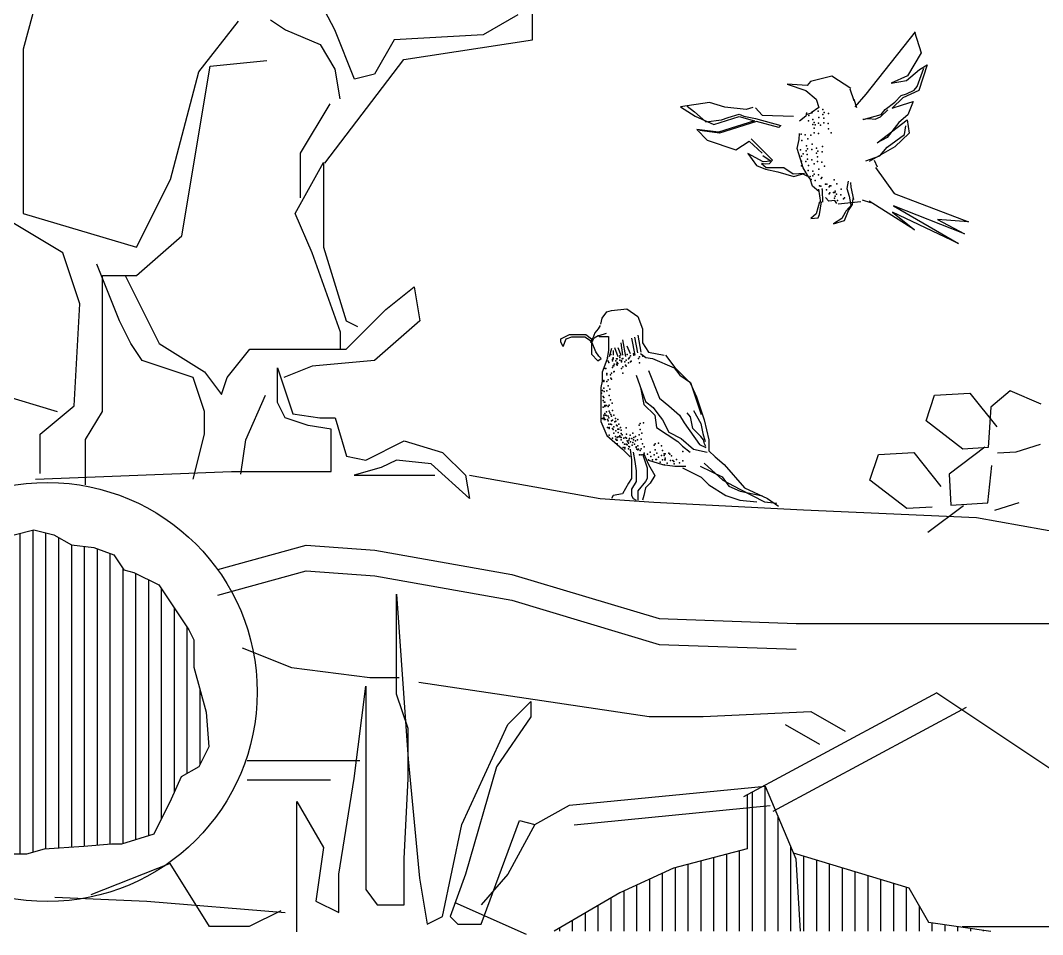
# Model space of a CAD drawing. Extents: x -15.8 to -8, y 56.1 to 69.5.
# Drawn here: x -13.887 to -12.624, y 66.674 to 67.804 of the extents above; entities that cross this region are included whole.
import ezdxf

# ---------------------------------------------------------------- set-up
doc = ezdxf.new("R2010")
doc.units = 0
doc.header["$LTSCALE"] = 0.01
doc.header["$MEASUREMENT"] = 0
doc.layers.add('MUEBLES', color=30, linetype='CONTINUOUS')
pattern_1 = [(90, (-152.365038, -80.731848), (-0.015875, 1e-18), [])]

msp = doc.modelspace()

# ---------------------------------------------------------------- hatches: boundary and pattern name
at = {"layer": 'MUEBLES'}
h = msp.add_hatch(dxfattribs=at)
h.set_pattern_fill('LINE', color=256, scale=0.005, angle=90, style=0)
h.set_pattern_definition(pattern_1)
h.paths.add_polyline_path([(-13.9384, 67.0169), (-13.9507, 66.9953), (-13.9569, 66.9829), (-13.9723, 66.9768), (-14.0093, 66.9706), (-14.0278, 66.9583), (-14.0402, 66.9336), (-14.0432, 66.8935), (-13.9877, 66.8658), (-13.9661, 66.8072), (-13.9538, 66.7918), (-13.9291, 66.7733), (-13.9168, 66.7733), (-13.9075, 66.7733), (-13.8797, 66.7733), (-13.8581, 66.7795), (-13.8088, 66.7826), (-13.7748, 66.7857), (-13.7625, 66.7857), (-13.7224, 66.798), (-13.7008, 66.8411), (-13.6885, 66.8689), (-13.6669, 66.8812), (-13.6545, 66.9059), (-13.6576, 66.949), (-13.673, 67.0045), (-13.673, 67.0384), (-13.6792, 67.0508), (-13.7162, 67.1063), (-13.7471, 67.1217), (-13.7594, 67.1248), (-13.7718, 67.1433), (-13.7964, 67.1525), (-13.8242, 67.1556), (-13.8458, 67.1679), (-13.8705, 67.1741), (-13.8952, 67.1679), (-13.9137, 67.1617), (-13.9291, 67.1494), (-13.9353, 67.1032), (-13.9569, 67.0878), (-13.9754, 67.0693), (-13.9723, 67.0446), (-13.9538, 67.0261)])
h = msp.add_hatch(dxfattribs=at)
h.set_pattern_fill('LINE', color=256, scale=0.005, angle=90, style=0)
h.set_pattern_definition(pattern_1)
h.paths.add_polyline_path([(-12.9236, 66.6782), (-12.9288, 66.7674), (-12.9668, 66.8575), (-12.9694, 66.8573), (-12.989, 66.8467), (-12.989, 66.78), (-13.0799, 66.7558), (-13.1465, 66.7256), (-13.2277, 66.6782)])
h = msp.add_hatch(dxfattribs=at)
h.set_pattern_fill('LINE', color=256, scale=0.005, angle=90, style=0)
h.set_pattern_definition(pattern_1)
h.paths.add_polyline_path([(-12.6879, 66.6782), (-12.7648, 66.6892), (-12.7891, 66.7316), (-12.9321, 66.7751), (-12.9288, 66.7674), (-12.9236, 66.6782)])

# ---------------------------------------------------------------- linework, layer by layer
for p, q in [((-13.2543, 67.7803), (-13.2543, 67.9696)), ((-13.4987, 67.7925), (-13.5598, 67.9086)), ((-13.8557, 67.8734), (-13.8837, 67.7685)), ((-13.6667, 67.7405), (-13.6177, 67.8034)), ((-13.5782, 67.8048), (-13.5598, 67.7925)), ((-13.2726, 67.8109), (-13.3154, 67.7864)), ((-13.5598, 67.7925), (-13.517, 67.7742)), ((-13.4743, 67.7315), (-13.4987, 67.7925)), ((-12.8418, 67.7128), (-12.7812, 67.7899)), ((-12.7822, 67.7902), (-12.774, 67.7641)), ((-13.4254, 67.7803), (-13.4498, 67.7376)), ((-13.3154, 67.7864), (-13.4254, 67.7803)), ((-13.4132, 67.7559), (-13.2543, 67.7803)), ((-13.8837, 67.7685), (-13.8837, 67.7055)), ((-13.517, 67.7742), (-13.4987, 67.7437)), ((-12.774, 67.7641), (-12.791, 67.7358)), ((-13.6527, 67.7475), (-13.5827, 67.7545)), ((-13.5109, 67.6277), (-13.4132, 67.7559)), ((-12.7665, 67.7492), (-12.7767, 67.7174)), ((-12.7762, 67.7433), (-12.7665, 67.7492)), ((-13.7017, 67.6076), (-13.6667, 67.7405)), ((-13.6877, 67.5376), (-13.6527, 67.7475)), ((-13.4987, 67.7437), (-13.4926, 67.7071)), ((-13.4498, 67.7376), (-13.4743, 67.7315)), ((-12.792, 67.7298), (-12.7762, 67.7433)), ((-12.7789, 67.7224), (-12.7709, 67.745)), ((-12.9398, 67.7254), (-12.9166, 67.7176)), ((-12.9148, 67.7238), (-12.9398, 67.7254)), ((-12.9107, 67.7288), (-12.9148, 67.7238)), ((-12.8845, 67.7351), (-12.9107, 67.7288)), ((-12.8609, 67.7199), (-12.8845, 67.7351)), ((-12.791, 67.7358), (-12.8111, 67.7267)), ((-12.8111, 67.7267), (-12.792, 67.7298)), ((-12.9166, 67.7176), (-12.9038, 67.7066)), ((-12.8622, 67.7195), (-12.8572, 67.7053)), ((-12.8557, 67.6971), (-12.8418, 67.7128)), ((-12.8064, 67.703), (-12.7989, 67.7112)), ((-12.7989, 67.7112), (-12.792, 67.7133)), ((-12.7767, 67.7174), (-12.7968, 67.7083)), ((-12.792, 67.7133), (-12.7826, 67.7179)), ((-12.7826, 67.7179), (-12.7789, 67.7224)), ((-13.8837, 67.7055), (-13.8837, 67.6775)), ((-13.5048, 67.701), (-13.5415, 67.6399)), ((-13.0358, 67.7025), (-13.0714, 67.6972)), ((-13.0168, 67.697), (-13.0358, 67.7025)), ((-12.9038, 67.7066), (-12.9006, 67.6963)), ((-12.8535, 67.696), (-12.8567, 67.7062)), ((-12.8187, 67.6941), (-12.8064, 67.703)), ((-12.7968, 67.7083), (-12.81, 67.6956)), ((-12.81, 67.6956), (-12.7969, 67.6996)), ((-12.7969, 67.6996), (-12.7839, 67.7037)), ((-12.7839, 67.7037), (-12.7903, 67.6874)), ((-13.0714, 67.6972), (-13.0534, 67.6856)), ((-13.0631, 67.6983), (-13.0541, 67.6911)), ((-13.0541, 67.6911), (-13.0402, 67.6787)), ((-12.9901, 67.6939), (-13.0168, 67.697)), ((-13.0125, 67.6839), (-12.9988, 67.6882)), ((-12.9988, 67.6882), (-12.993, 67.6858)), ((-12.993, 67.6858), (-12.9786, 67.6828)), ((-12.9822, 67.6963), (-12.9901, 67.6939)), ((-12.9786, 67.6962), (-12.9707, 67.6869)), ((-12.9707, 67.6869), (-12.9318, 67.6857)), ((-12.9164, 67.6859), (-12.9244, 67.6794)), ((-12.9157, 67.6901), (-12.9164, 67.6859)), ((-12.9149, 67.6881), (-12.9081, 67.6902)), ((-12.9006, 67.6963), (-12.9098, 67.6897)), ((-12.8458, 67.6815), (-12.8234, 67.6876)), ((-12.8242, 67.6848), (-12.8152, 67.6935)), ((-12.8234, 67.6876), (-12.8187, 67.6941)), ((-12.7903, 67.6874), (-12.8017, 67.6781)), ((-13.8837, 67.6775), (-13.8837, 67.5656)), ((-13.0534, 67.6856), (-13.0302, 67.6756)), ((-13.0402, 67.6787), (-13.0209, 67.6813)), ((-13.0302, 67.6756), (-12.9989, 67.6854)), ((-12.98, 67.6798), (-13.0244, 67.666)), ((-12.9775, 67.679), (-13.0233, 67.6647)), ((-13.0209, 67.6813), (-13.0125, 67.6839)), ((-12.9989, 67.6854), (-12.98, 67.6798)), ((-12.9786, 67.6828), (-12.9474, 67.6741)), ((-12.95, 67.6716), (-12.9775, 67.679)), ((-12.9474, 67.6741), (-12.95, 67.6716)), ((-12.846, 67.6822), (-12.8387, 67.6829)), ((-12.8387, 67.6829), (-12.8309, 67.6819)), ((-12.8309, 67.6819), (-12.8242, 67.6848)), ((-12.8282, 67.6527), (-12.7912, 67.6814)), ((-12.8017, 67.6781), (-12.8159, 67.6593)), ((-12.7948, 67.663), (-12.7931, 67.6736)), ((-12.7912, 67.6814), (-12.789, 67.6649)), ((-13.0511, 67.6691), (-13.0384, 67.6559)), ((-13.0244, 67.666), (-13.0511, 67.6691)), ((-13.0233, 67.6647), (-13.0478, 67.6679)), ((-12.9249, 67.6567), (-12.9243, 67.6642)), ((-12.8159, 67.6473), (-12.7948, 67.663)), ((-12.789, 67.6649), (-12.8066, 67.6479)), ((-13.0384, 67.6559), (-13.0032, 67.644)), ((-13.0032, 67.644), (-12.9865, 67.6549)), ((-12.9865, 67.6549), (-12.9704, 67.6399)), ((-12.9842, 67.6576), (-12.9576, 67.6315)), ((-12.9273, 67.6457), (-12.9249, 67.6567)), ((-12.8159, 67.6593), (-12.8282, 67.6527)), ((-13.5415, 67.6399), (-13.5415, 67.5849)), ((-12.9883, 67.6394), (-12.9777, 67.6246)), ((-12.9691, 67.6293), (-12.9883, 67.6394)), ((-12.9696, 67.6372), (-12.9594, 67.6303)), ((-12.9252, 67.6391), (-12.9273, 67.6457)), ((-12.9236, 67.6337), (-12.9252, 67.6391)), ((-12.8425, 67.6306), (-12.8252, 67.6368)), ((-12.8066, 67.6479), (-12.8382, 67.6295)), ((-12.8252, 67.6368), (-12.8159, 67.6473)), ((-13.5477, 67.5656), (-13.5127, 67.6285)), ((-13.5127, 67.6285), (-13.5127, 67.5936)), ((-12.9777, 67.6246), (-12.9663, 67.6202)), ((-12.9714, 67.6273), (-12.9657, 67.6223)), ((-12.9669, 67.6262), (-12.9714, 67.6273)), ((-12.9594, 67.6303), (-12.9691, 67.6293)), ((-12.962, 67.6268), (-12.9669, 67.6262)), ((-12.9576, 67.6315), (-12.962, 67.6268)), ((-12.9215, 67.6271), (-12.9236, 67.6337)), ((-12.9198, 67.6218), (-12.9215, 67.6271)), ((-12.8319, 67.6314), (-12.8285, 67.6232)), ((-12.9663, 67.6202), (-12.9512, 67.6168)), ((-12.9657, 67.6223), (-12.9439, 67.6224)), ((-12.9512, 67.6168), (-12.9312, 67.611)), ((-12.9439, 67.6224), (-12.9322, 67.6144)), ((-12.9322, 67.6144), (-12.9182, 67.6154)), ((-12.9312, 67.611), (-12.9203, 67.6144)), ((-12.9203, 67.6144), (-12.9155, 67.6119)), ((-12.9134, 67.6106), (-12.9198, 67.6218)), ((-12.9113, 67.6084), (-12.9134, 67.6106)), ((-12.8305, 67.6223), (-12.8073, 67.5901)), ((-13.7437, 67.5236), (-13.7017, 67.6076)), ((-12.9083, 67.599), (-12.9113, 67.6084)), ((-12.9005, 67.5927), (-12.9083, 67.599)), ((-12.8643, 67.6055), (-12.8658, 67.5962)), ((-12.8604, 67.5979), (-12.8608, 67.6036)), ((-12.8572, 67.5828), (-12.8604, 67.5979)), ((-13.5127, 67.5936), (-13.5127, 67.5236)), ((-12.9007, 67.5956), (-12.8983, 67.5788)), ((-12.8957, 67.5796), (-12.8958, 67.5942)), ((-12.888, 67.5806), (-12.8923, 67.585)), ((-12.8658, 67.5962), (-12.8629, 67.5869)), ((-12.8629, 67.5869), (-12.8609, 67.5758)), ((-12.8073, 67.5901), (-12.7155, 67.5549)), ((-12.8996, 67.5799), (-12.9038, 67.5649)), ((-12.8996, 67.5641), (-12.8971, 67.5799)), ((-12.8809, 67.5813), (-12.888, 67.5806)), ((-12.8783, 67.5777), (-12.8809, 67.5813)), ((-12.8764, 67.5775), (-12.8486, 67.5804)), ((-12.8597, 67.5766), (-12.8672, 67.5682)), ((-12.8639, 67.5691), (-12.8589, 67.5766)), ((-12.8589, 67.5766), (-12.8581, 67.584)), ((-12.8468, 67.5824), (-12.8365, 67.5789)), ((-12.7821, 67.5454), (-12.8382, 67.5805)), ((-12.8082, 67.5748), (-12.7279, 67.5284)), ((-12.7203, 67.5402), (-12.8082, 67.5748)), ((-13.8837, 67.5656), (-13.7437, 67.5236)), ((-13.5267, 67.5166), (-13.5477, 67.5656)), ((-12.9038, 67.5649), (-12.9104, 67.5591)), ((-12.9104, 67.5591), (-12.9013, 67.5599)), ((-12.9013, 67.5599), (-12.8996, 67.5641)), ((-12.868, 67.5666), (-12.8722, 67.5591)), ((-12.8689, 67.5566), (-12.8639, 67.5691)), ((-12.8672, 67.5682), (-12.868, 67.5666)), ((-12.8095, 67.5669), (-12.7821, 67.5454)), ((-12.7279, 67.5284), (-12.8095, 67.5669)), ((-13.8347, 67.5166), (-13.9047, 67.5586)), ((-12.8722, 67.5591), (-12.8822, 67.5525)), ((-12.8822, 67.5525), (-12.8689, 67.5566)), ((-12.754, 67.5579), (-12.7203, 67.5402)), ((-12.7155, 67.5549), (-12.754, 67.5579)), ((-13.7437, 67.4886), (-13.6877, 67.5376)), ((-13.5127, 67.5236), (-13.4847, 67.4327)), ((-13.8137, 67.4537), (-13.8347, 67.5166)), ((-13.4917, 67.4187), (-13.5267, 67.5166)), ((-13.7647, 67.4327), (-13.7927, 67.5026)), ((-13.7857, 67.4886), (-13.7437, 67.4886)), ((-13.7857, 67.4047), (-13.7857, 67.4886)), ((-13.7577, 67.4886), (-13.7157, 67.4047)), ((-13.4357, 67.4467), (-13.4007, 67.4746)), ((-13.4007, 67.4746), (-13.3937, 67.4327)), ((-13.8207, 67.3277), (-13.8137, 67.4537)), ((-13.4847, 67.3977), (-13.4357, 67.4467)), ((-13.1567, 67.4456), (-13.1376, 67.4475)), ((-13.1376, 67.4475), (-13.1242, 67.438)), ((-13.17, 67.4285), (-13.1681, 67.4361)), ((-13.1681, 67.4361), (-13.1624, 67.4437)), ((-13.1624, 67.4437), (-13.1567, 67.4456)), ((-13.1242, 67.438), (-13.1185, 67.4227)), ((-13.7507, 67.4047), (-13.7647, 67.4327)), ((-13.4847, 67.4327), (-13.4707, 67.4257)), ((-13.3937, 67.4327), (-13.4497, 67.3837)), ((-13.1734, 67.4229), (-13.1775, 67.418)), ((-13.1706, 67.427), (-13.1734, 67.4229)), ((-13.1185, 67.4227), (-13.1185, 67.4056)), ((-13.4917, 67.3977), (-13.4917, 67.4187)), ((-13.2193, 67.4103), (-13.2086, 67.4157)), ((-13.2193, 67.4063), (-13.2193, 67.4103)), ((-13.2166, 67.4009), (-13.2126, 67.4103)), ((-13.2126, 67.4103), (-13.2059, 67.413)), ((-13.2086, 67.4157), (-13.2005, 67.4157)), ((-13.2059, 67.413), (-13.1897, 67.413)), ((-13.2005, 67.4157), (-13.1884, 67.4157)), ((-13.1897, 67.413), (-13.1816, 67.4076)), ((-13.1884, 67.4157), (-13.1816, 67.4103)), ((-13.1796, 67.4111), (-13.1831, 67.4069)), ((-13.1824, 67.4063), (-13.1796, 67.4083)), ((-13.1775, 67.418), (-13.1796, 67.4111)), ((-13.1796, 67.4083), (-13.1782, 67.4118)), ((-13.1782, 67.4118), (-13.1734, 67.4146)), ((-13.1734, 67.4146), (-13.1727, 67.4146)), ((-13.1727, 67.4146), (-13.172, 67.4132)), ((-13.172, 67.4146), (-13.163, 67.4173)), ((-13.1719, 67.4132), (-13.1605, 67.4132)), ((-13.1605, 67.4132), (-13.1605, 67.4056)), ((-13.1433, 67.4094), (-13.1395, 67.3884)), ((-13.1319, 67.4113), (-13.128, 67.3903)), ((-13.1283, 67.4125), (-13.1248, 67.3931)), ((-13.1242, 67.4151), (-13.1204, 67.3941)), ((-13.7857, 67.3207), (-13.7857, 67.4047)), ((-13.7367, 67.3837), (-13.7507, 67.4047)), ((-13.7157, 67.4047), (-13.6597, 67.3697)), ((-13.6317, 67.3627), (-13.6037, 67.3977)), ((-13.6037, 67.3977), (-13.5337, 67.3977)), ((-13.5337, 67.3977), (-13.4847, 67.3977)), ((-13.2166, 67.4009), (-13.2193, 67.4063)), ((-13.1831, 67.4069), (-13.1824, 67.4063)), ((-13.1762, 67.3942), (-13.1816, 67.4076)), ((-13.1816, 67.4076), (-13.1816, 67.3915)), ((-13.1605, 67.396), (-13.1624, 67.3846)), ((-13.1605, 67.4056), (-13.1605, 67.396)), ((-13.1567, 67.3986), (-13.1595, 67.3882)), ((-13.1548, 67.396), (-13.1548, 67.3903)), ((-13.1529, 67.3999), (-13.149, 67.3884)), ((-13.149, 67.3999), (-13.1452, 67.3903)), ((-13.1452, 67.4056), (-13.1433, 67.3903)), ((-13.1376, 67.4018), (-13.1338, 67.3922)), ((-13.1185, 67.4056), (-13.1109, 67.3941)), ((-13.6737, 67.3627), (-13.7367, 67.3837)), ((-13.4497, 67.3837), (-13.5267, 67.3767)), ((-13.1816, 67.3915), (-13.1735, 67.3834)), ((-13.1722, 67.3888), (-13.1762, 67.3942)), ((-13.1735, 67.3834), (-13.1695, 67.3861)), ((-13.1695, 67.3861), (-13.1722, 67.3888)), ((-13.1624, 67.3846), (-13.1681, 67.3693)), ((-13.1207, 67.3924), (-13.1144, 67.3875)), ((-13.1144, 67.3875), (-13.1061, 67.3862)), ((-13.1109, 67.3941), (-13.0918, 67.3903)), ((-13.1061, 67.3862), (-13.0791, 67.3744)), ((-13.0899, 67.3903), (-13.0784, 67.3751)), ((-13.5696, 67.3745), (-13.5506, 67.3176)), ((-13.5696, 67.3318), (-13.5696, 67.3745)), ((-13.5267, 67.3767), (-13.5617, 67.3627)), ((-13.1109, 67.3712), (-13.0975, 67.3369)), ((-13.0791, 67.3744), (-13.0721, 67.3654)), ((-13.0784, 67.3751), (-13.0593, 67.356)), ((-13.9818, 67.3627), (-13.8417, 67.3207)), ((-13.6597, 67.3207), (-13.6737, 67.3627)), ((-13.6597, 67.3697), (-13.6387, 67.3417)), ((-13.6387, 67.3417), (-13.6317, 67.3627)), ((-13.1681, 67.3579), (-13.17, 67.3503)), ((-13.1681, 67.3693), (-13.1681, 67.3579)), ((-13.1261, 67.3655), (-13.1147, 67.3331)), ((-13.0721, 67.3654), (-13.059, 67.3564)), ((-13.17, 67.3503), (-13.17, 67.3083)), ((-13.1204, 67.3484), (-13.1166, 67.3293)), ((-13.0593, 67.356), (-13.0517, 67.3388)), ((-13.059, 67.3564), (-13.0458, 67.3169)), ((-12.6642, 67.3462), (-12.688, 67.3261)), ((-12.6258, 67.3296), (-12.6642, 67.3462)), ((-13.6087, 67.2857), (-13.5843, 67.3407)), ((-13.1147, 67.3331), (-13.1051, 67.3255)), ((-13.0975, 67.3369), (-13.086, 67.3274)), ((-13.0517, 67.3388), (-13.0421, 67.3102)), ((-12.768, 67.3091), (-12.7574, 67.3409)), ((-12.7574, 67.3409), (-12.7139, 67.3433)), ((-12.7139, 67.3433), (-12.6803, 67.3016)), ((-13.8627, 67.2927), (-13.8207, 67.3277)), ((-13.8067, 67.2858), (-13.7857, 67.3207)), ((-13.6597, 67.2927), (-13.6597, 67.3207)), ((-13.5601, 67.3128), (-13.5696, 67.3318)), ((-13.1166, 67.3293), (-13.1032, 67.3159)), ((-13.1051, 67.3255), (-13.0994, 67.3178)), ((-13.086, 67.3274), (-13.0727, 67.3159)), ((-13.0555, 67.3217), (-13.0465, 67.3058)), ((-12.688, 67.3261), (-12.6913, 67.276)), ((-13.5316, 67.3033), (-13.5601, 67.3128)), ((-13.5506, 67.3176), (-13.5174, 67.3128)), ((-13.5174, 67.3128), (-13.4984, 67.3128)), ((-13.4984, 67.3128), (-13.4841, 67.2654)), ((-13.17, 67.3083), (-13.1624, 67.2911)), ((-13.1032, 67.3159), (-13.1013, 67.3007)), ((-13.0994, 67.3178), (-13.0937, 67.3102)), ((-13.0937, 67.3102), (-13.086, 67.295)), ((-13.0727, 67.3159), (-13.067, 67.3064)), ((-13.059, 67.3141), (-13.0631, 67.3189)), ((-13.0562, 67.2995), (-13.059, 67.3141)), ((-13.0421, 67.3102), (-13.0364, 67.2854)), ((-12.7224, 67.2742), (-12.768, 67.3091)), ((-13.5031, 67.2986), (-13.5316, 67.3033)), ((-13.5031, 67.2464), (-13.5031, 67.2986)), ((-13.1013, 67.3007), (-13.0746, 67.2835)), ((-13.086, 67.295), (-13.0708, 67.2873)), ((-13.067, 67.3064), (-13.0479, 67.2797)), ((-13.0513, 67.2947), (-13.0562, 67.2995)), ((-13.0465, 67.2898), (-13.0513, 67.2947)), ((-13.0465, 67.3058), (-13.0437, 67.2933)), ((-13.8627, 67.2718), (-13.8627, 67.2927)), ((-13.8067, 67.2298), (-13.8067, 67.2858)), ((-13.6737, 67.2368), (-13.6597, 67.2927)), ((-13.6148, 67.243), (-13.6087, 67.2857)), ((-13.4604, 67.2606), (-13.4129, 67.2844)), ((-13.4129, 67.2844), (-13.3655, 67.2701)), ((-13.1624, 67.2911), (-13.1433, 67.274)), ((-13.0746, 67.2835), (-13.0689, 67.2778)), ((-13.0708, 67.2873), (-13.0555, 67.274)), ((-13.043, 67.2857), (-13.0465, 67.2898)), ((-13.0437, 67.2933), (-13.0409, 67.2836)), ((-13.0416, 67.2808), (-13.043, 67.2857)), ((-13.0364, 67.2854), (-13.0364, 67.2721)), ((-13.8627, 67.2438), (-13.8627, 67.2718)), ((-13.3655, 67.2701), (-13.337, 67.2417)), ((-13.1433, 67.274), (-13.1338, 67.2644)), ((-13.1338, 67.274), (-13.1319, 67.2606)), ((-13.1299, 67.2702), (-13.128, 67.2587)), ((-13.0689, 67.2778), (-13.0593, 67.2702)), ((-13.0555, 67.274), (-13.0383, 67.2702)), ((-13.0479, 67.2797), (-13.0402, 67.2759)), ((-13.0402, 67.2774), (-13.0416, 67.2808)), ((-13.0364, 67.2721), (-13.0288, 67.2644)), ((-12.8267, 67.2673), (-12.7832, 67.2698)), ((-12.7832, 67.2698), (-12.7496, 67.228)), ((-12.6954, 67.2764), (-12.7395, 67.2432)), ((-12.6913, 67.276), (-12.7224, 67.2742)), ((-12.6797, 67.2696), (-12.6567, 67.2709)), ((-12.6567, 67.2709), (-12.6266, 67.2803)), ((-13.4841, 67.2654), (-13.4604, 67.2606)), ((-13.4224, 67.2606), (-13.4414, 67.2512)), ((-13.3797, 67.2559), (-13.4224, 67.2606)), ((-13.1319, 67.2606), (-13.1319, 67.2435)), ((-13.128, 67.2587), (-13.1261, 67.2473)), ((-13.1185, 67.2682), (-13.1128, 67.2511)), ((-13.1166, 67.2682), (-13.1109, 67.2549)), ((-13.1109, 67.2606), (-13.0937, 67.2549)), ((-13.0421, 67.2568), (-13.0192, 67.2358)), ((-13.0288, 67.2644), (-13.0173, 67.2549)), ((-12.8373, 67.2355), (-12.8267, 67.2673)), ((-13.8686, 67.2369), (-13.6265, 67.2464)), ((-13.6265, 67.2464), (-13.6123, 67.2464)), ((-13.6123, 67.2464), (-13.5885, 67.2464)), ((-13.5885, 67.2464), (-13.5363, 67.2464)), ((-13.5363, 67.2464), (-13.5031, 67.2464)), ((-13.4414, 67.2512), (-13.4746, 67.2417)), ((-13.3322, 67.2132), (-13.3797, 67.2559)), ((-13.1261, 67.2473), (-13.1261, 67.2339)), ((-13.1128, 67.2511), (-13.1128, 67.2377)), ((-13.1109, 67.2549), (-13.1032, 67.2415)), ((-13.0937, 67.2549), (-13.0784, 67.253)), ((-13.0784, 67.253), (-13.065, 67.253)), ((-13.0689, 67.2511), (-13.046, 67.2396)), ((-13.0472, 67.2531), (-13.0201, 67.2399)), ((-13.0173, 67.2549), (-12.9925, 67.2263)), ((-12.6915, 67.2075), (-12.6865, 67.2539)), ((-13.4746, 67.2417), (-13.375, 67.2417)), ((-13.337, 67.2417), (-13.3322, 67.2132)), ((-13.3322, 67.2417), (-13.1709, 67.2132)), ((-13.1357, 67.232), (-13.1433, 67.2187)), ((-13.1319, 67.2377), (-13.1357, 67.232)), ((-13.1319, 67.2435), (-13.1319, 67.2377)), ((-13.1261, 67.2339), (-13.1319, 67.2244)), ((-13.1147, 67.2339), (-13.1242, 67.2225)), ((-13.1128, 67.2377), (-13.1147, 67.2339)), ((-13.1089, 67.232), (-13.1147, 67.2263)), ((-13.1032, 67.2415), (-13.1089, 67.232)), ((-13.046, 67.2396), (-13.0364, 67.2301)), ((-13.0201, 67.2399), (-13.0118, 67.2282)), ((-13.0192, 67.2358), (-12.9982, 67.2244)), ((-12.7917, 67.2007), (-12.8373, 67.2355)), ((-12.7395, 67.2432), (-12.7374, 67.2049)), ((-13.1433, 67.2187), (-13.1548, 67.2168)), ((-13.1319, 67.2244), (-13.1319, 67.2168)), ((-13.1242, 67.2225), (-13.1242, 67.211)), ((-13.1147, 67.2263), (-13.1166, 67.2168)), ((-13.0364, 67.2301), (-13.0154, 67.2168)), ((-13.0118, 67.2282), (-12.9979, 67.2219)), ((-12.9982, 67.2244), (-12.9677, 67.2091)), ((-12.9979, 67.2219), (-12.9702, 67.2164)), ((-12.9925, 67.2263), (-12.9639, 67.2129)), ((-13.1709, 67.2132), (-13.1044, 67.2085)), ((-13.1548, 67.2168), (-13.1567, 67.2129)), ((-13.1319, 67.2168), (-13.1299, 67.2129)), ((-13.1299, 67.2129), (-13.1261, 67.211)), ((-13.1166, 67.2168), (-13.1185, 67.211)), ((-13.1044, 67.2085), (-12.9193, 67.199)), ((-13.0154, 67.2168), (-12.9982, 67.211)), ((-12.9982, 67.211), (-12.9772, 67.2091)), ((-12.9677, 67.2091), (-12.9524, 67.2072)), ((-12.9639, 67.2129), (-12.9505, 67.2034)), ((-12.7374, 67.2049), (-12.6915, 67.2075)), ((-12.6829, 67.1985), (-12.6527, 67.2079)), ((-12.9193, 67.199), (-12.7057, 67.1895)), ((-12.7606, 67.2024), (-12.7917, 67.2007)), ((-12.7216, 67.204), (-12.7657, 67.1708)), ((-12.7057, 67.1895), (-12.4922, 67.1516)), ((-13.8952, 67.1679), (-13.8705, 67.1741)), ((-13.8705, 67.1741), (-13.8458, 67.1679)), ((-13.8458, 67.1679), (-13.8242, 67.1556)), ((-13.8242, 67.1556), (-13.7964, 67.1525)), ((-13.6433, 67.1251), (-13.5342, 67.1554)), ((-13.5342, 67.1554), (-13.4494, 67.1493)), ((-13.7964, 67.1525), (-13.7718, 67.1433)), ((-13.7718, 67.1433), (-13.7594, 67.1248)), ((-13.4494, 67.1493), (-13.2798, 67.119)), ((-13.7594, 67.1248), (-13.7471, 67.1217)), ((-13.7471, 67.1217), (-13.7162, 67.1063)), ((-13.6433, 67.0933), (-13.5342, 67.1235)), ((-13.5342, 67.1235), (-13.4494, 67.1175)), ((-13.4494, 67.1175), (-13.2798, 67.0872)), ((-13.2798, 67.119), (-13.098, 67.0646)), ((-13.7162, 67.1063), (-13.6792, 67.0508)), ((-13.4224, 67.0946), (-13.4082, 66.8907)), ((-13.4224, 67.0614), (-13.4224, 67.0946)), ((-13.2798, 67.0872), (-13.098, 67.0327)), ((-13.4224, 66.9713), (-13.4224, 67.0614)), ((-13.098, 67.0646), (-12.9284, 67.0585)), ((-12.9284, 67.0585), (-12.8194, 67.0585)), ((-12.8194, 67.0585), (-12.5589, 67.0585)), ((-13.6792, 67.0508), (-13.673, 67.0384)), ((-13.673, 67.0384), (-13.673, 67.0045)), ((-13.098, 67.0327), (-12.9284, 67.0267)), ((-13.613, 67.0282), (-13.5524, 67.004)), ((-13.673, 67.0045), (-13.6576, 66.949)), ((-13.5524, 67.004), (-13.4555, 66.9919)), ((-13.4555, 66.9919), (-13.4191, 66.9919)), ((-13.4746, 66.867), (-13.4604, 66.9808)), ((-13.4604, 66.9808), (-13.4604, 66.8623)), ((-13.3949, 66.9859), (-13.1102, 66.9435)), ((-13.4082, 66.9287), (-13.4224, 66.9713)), ((-12.7548, 66.9727), (-12.9937, 66.8442)), ((-12.7548, 66.9727), (-12.6126, 66.878)), ((-13.2848, 66.9334), (-13.2563, 66.9619)), ((-13.2563, 66.9619), (-13.2563, 66.9429)), ((-12.7184, 66.9546), (-12.9574, 66.826)), ((-13.6576, 66.949), (-13.6545, 66.9059)), ((-13.2563, 66.9429), (-13.299, 66.8812)), ((-13.1102, 66.9435), (-13.0435, 66.9435)), ((-13.0435, 66.9435), (-12.9102, 66.9495)), ((-12.9102, 66.9495), (-12.8678, 66.9253)), ((-13.4082, 66.867), (-13.4082, 66.9287)), ((-13.3417, 66.8101), (-13.2848, 66.9334)), ((-12.9421, 66.9336), (-12.8997, 66.9094)), ((-13.6545, 66.9059), (-13.6669, 66.8812)), ((-13.4082, 66.8907), (-13.394, 66.7437)), ((-13.6669, 66.8812), (-13.6885, 66.8689)), ((-13.6069, 66.889), (-13.504, 66.889)), ((-13.504, 66.889), (-13.4676, 66.889)), ((-13.299, 66.8812), (-13.337, 66.7484)), ((-13.6885, 66.8689), (-13.7008, 66.8411)), ((-13.6069, 66.8651), (-13.504, 66.8651)), ((-13.4936, 66.7484), (-13.4746, 66.867)), ((-13.4129, 66.7674), (-13.4082, 66.867)), ((-13.4604, 66.8623), (-13.4604, 66.7295)), ((-13.2088, 66.8338), (-12.9668, 66.8575)), ((-12.9668, 66.8575), (-12.9288, 66.7674)), ((-13.7008, 66.8411), (-13.7224, 66.798)), ((-12.989, 66.8466), (-12.989, 66.78)), ((-13.5458, 66.8385), (-13.5126, 66.7816)), ((-13.5458, 66.6773), (-13.5458, 66.8385)), ((-13.2516, 66.8101), (-13.2088, 66.8338)), ((-13.2028, 66.8096), (-12.9607, 66.8333)), ((-13.318, 66.6868), (-13.2705, 66.8148)), ((-13.2705, 66.8148), (-13.2516, 66.8101)), ((-13.3655, 66.6963), (-13.3417, 66.8101)), ((-13.2516, 66.8101), (-13.2848, 66.7484)), ((-13.7224, 66.798), (-13.7625, 66.7857)), ((-13.8581, 66.7795), (-13.8797, 66.7733)), ((-13.8088, 66.7826), (-13.8581, 66.7795)), ((-13.7748, 66.7857), (-13.8088, 66.7826)), ((-13.7625, 66.7857), (-13.7748, 66.7857)), ((-13.5126, 66.7816), (-13.5221, 66.7152)), ((-12.989, 66.78), (-13.0799, 66.7558)), ((-13.8797, 66.7733), (-13.9075, 66.7733)), ((-13.4129, 66.7105), (-13.4129, 66.7674)), ((-12.9321, 66.7751), (-12.7891, 66.7316)), ((-12.9288, 66.7674), (-12.9236, 66.6782)), ((-13.7023, 66.7619), (-13.8002, 66.7228)), ((-13.6534, 66.6837), (-13.7023, 66.7619)), ((-13.0799, 66.7558), (-13.1465, 66.7256)), ((-13.4936, 66.701), (-13.4936, 66.7484)), ((-13.394, 66.7437), (-13.3845, 66.6868)), ((-13.337, 66.7484), (-13.356, 66.6963)), ((-13.2848, 66.7484), (-13.318, 66.7105)), ((-13.4604, 66.7295), (-13.4462, 66.7105)), ((-12.7891, 66.7316), (-12.7648, 66.6892)), ((-13.8448, 66.72), (-13.7309, 66.7152)), ((-13.7309, 66.7152), (-13.5601, 66.701)), ((-13.5221, 66.7152), (-13.4936, 66.701)), ((-13.1465, 66.7256), (-13.2277, 66.6782)), ((-13.5653, 66.7032), (-13.6044, 66.6837)), ((-13.4462, 66.7105), (-13.4129, 66.7105)), ((-13.2618, 66.6739), (-13.3499, 66.713)), ((-13.3845, 66.6868), (-13.3655, 66.6963)), ((-13.356, 66.6963), (-13.3465, 66.6868)), ((-12.7648, 66.6892), (-12.6879, 66.6782)), ((-13.6044, 66.6837), (-13.6534, 66.6837)), ((-13.3465, 66.6868), (-13.318, 66.6868)), ((-12.7234, 66.6837), (-12.6647, 66.6837)), ((-12.6647, 66.6837), (-12.6157, 66.6837))]:
    msp.add_line(p, q, dxfattribs=at)
msp.add_circle((-13.8537, 66.9737), 0.259, dxfattribs=at)
for p in [(-12.913, 67.6867), (-12.9012, 67.692), (-12.8957, 67.6877), (-12.8956, 67.6938), (-12.8939, 67.6901), (-12.8886, 67.6892), (-12.9134, 67.6799), (-12.9078, 67.6756), (-12.9077, 67.6816), (-12.9061, 67.678), (-12.9051, 67.6749), (-12.9008, 67.6771), (-12.9004, 67.6839), (-12.8983, 67.6745), (-12.8943, 67.6833), (-12.8942, 67.6775), (-12.8889, 67.6766), (-12.9225, 67.6636), (-12.9172, 67.6627), (-12.9104, 67.6624), (-12.9064, 67.6711), (-12.9063, 67.6653), (-12.901, 67.6645), (-12.8885, 67.67), (-12.8853, 67.6652), (-12.9214, 67.6556), (-12.9159, 67.6489), (-12.914, 67.6579), (-12.9086, 67.6512), (-12.896, 67.6484), (-12.9232, 67.6441), (-12.922, 67.6361), (-12.92, 67.6393), (-12.9161, 67.6429), (-12.9147, 67.6384), (-12.9143, 67.6452), (-12.909, 67.6444), (-12.9035, 67.6401), (-12.9033, 67.6461), (-12.9021, 67.6356), (-12.9017, 67.6425), (-12.8964, 67.6416), (-12.922, 67.6243), (-12.9219, 67.6303), (-12.9166, 67.6295), (-12.9145, 67.6326), (-12.9134, 67.6246), (-12.9093, 67.6317), (-12.9061, 67.6269), (-12.902, 67.6298), (-12.8967, 67.629), (-12.8935, 67.6241), (-12.9135, 67.6185), (-12.9112, 67.6112), (-12.9081, 67.6118), (-12.9079, 67.6179), (-12.9063, 67.6142), (-12.901, 67.6134), (-12.9006, 67.6202), (-12.9101, 67.6076), (-12.9051, 67.6062), (-12.8997, 67.5995), (-12.8979, 67.5993), (-12.8978, 67.6085), (-12.8967, 67.6097), (-12.8924, 67.6018), (-12.8906, 67.6015), (-12.8879, 67.5982), (-12.8868, 67.5994), (-12.8855, 67.5998), (-12.8814, 67.6069), (-12.8782, 67.6021), (-12.8963, 67.5956), (-12.891, 67.5947), (-12.8878, 67.5898), (-12.8867, 67.5911), (-12.8825, 67.5915), (-12.8807, 67.5912), (-12.8802, 67.587), (-12.8801, 67.5931), (-12.8785, 67.5894), (-12.8732, 67.5886), (-12.8728, 67.5954), (-12.8688, 67.5849), (-12.8811, 67.5844), (-12.8773, 67.5814), (-12.87, 67.5837), (-13.1616, 67.3868), (-13.1609, 67.3827), (-13.1574, 67.391), (-13.1553, 67.3848), (-13.1553, 67.3834), (-13.1546, 67.3868), (-13.1546, 67.3855), (-13.1512, 67.3834), (-13.1505, 67.3855), (-13.1498, 67.3855), (-13.1463, 67.3896), (-13.1463, 67.3875), (-13.1463, 67.3841), (-13.1442, 67.3834), (-13.1436, 67.3855), (-13.1429, 67.3862), (-13.1387, 67.3841), (-13.1373, 67.391), (-13.1359, 67.3855), (-13.1352, 67.3862), (-13.1345, 67.3875), (-13.1331, 67.3896), (-13.1325, 67.3827), (-13.1297, 67.3917), (-13.129, 67.3903), (-13.1234, 67.3862), (-13.1221, 67.3882), (-13.1186, 67.3903), (-13.1179, 67.3889), (-13.1644, 67.3737), (-13.1637, 67.3737), (-13.1602, 67.3813), (-13.1553, 67.3751), (-13.1546, 67.3771), (-13.154, 67.3771), (-13.1533, 67.3792), (-13.1533, 67.3702), (-13.1505, 67.3792), (-13.1498, 67.3813), (-13.1498, 67.3778), (-13.1491, 67.3799), (-13.1442, 67.382), (-13.1442, 67.3737), (-13.1429, 67.3758), (-13.1401, 67.382), (-13.1394, 67.3778), (-13.1387, 67.3765), (-13.1359, 67.3806), (-13.1331, 67.382), (-13.1221, 67.3806), (-13.1664, 67.3591), (-13.1664, 67.3577), (-13.1623, 67.3674), (-13.1623, 67.3661), (-13.1623, 67.3577), (-13.1609, 67.3598), (-13.1581, 67.3661), (-13.1574, 67.3619), (-13.1567, 67.3681), (-13.1567, 67.3605), (-13.154, 67.3695), (-13.1429, 67.3681), (-13.1678, 67.3467), (-13.1664, 67.3494), (-13.1657, 67.3453), (-13.1623, 67.346), (-13.1609, 67.3522), (-13.1588, 67.348), (-13.1692, 67.3432), (-13.1671, 67.339), (-13.1671, 67.3342), (-13.1664, 67.3377), (-13.1595, 67.3404), (-13.1581, 67.3349), (-13.1671, 67.3259), (-13.1657, 67.3321), (-13.165, 67.3321), (-13.165, 67.328), (-13.165, 67.3266), (-13.1637, 67.328), (-13.163, 67.328), (-13.163, 67.3203), (-13.1609, 67.3266), (-13.1595, 67.3286), (-13.1595, 67.321), (-13.156, 67.3307), (-13.1553, 67.3217), (-13.1678, 67.312), (-13.1664, 67.3162), (-13.1664, 67.3134), (-13.1657, 67.312), (-13.1657, 67.3106), (-13.165, 67.3183), (-13.1644, 67.3162), (-13.1644, 67.3106), (-13.163, 67.3155), (-13.1616, 67.3106), (-13.1609, 67.3148), (-13.1609, 67.3092), (-13.1602, 67.3127), (-13.1588, 67.3189), (-13.1574, 67.3169), (-13.1567, 67.3148), (-13.1567, 67.3092), (-13.1553, 67.3099), (-13.154, 67.3162), (-13.1526, 67.3079), (-13.1519, 67.312), (-13.1512, 67.3085), (-13.1491, 67.3106), (-13.1616, 67.3009), (-13.1602, 67.3051), (-13.1595, 67.3009), (-13.1595, 67.2995), (-13.1581, 67.3051), (-13.1567, 67.3044), (-13.1553, 67.2995), (-13.1546, 67.2982), (-13.154, 67.3016), (-13.1512, 67.2968), (-13.1505, 67.3037), (-13.1498, 67.303), (-13.1491, 67.2988), (-13.1484, 67.2947), (-13.1477, 67.3051), (-13.1477, 67.2988), (-13.1456, 67.3009), (-13.1449, 67.2975), (-13.1387, 67.3002), (-13.1227, 67.3037), (-13.1214, 67.3058), (-13.1214, 67.2982), (-13.1172, 67.3065), (-13.1595, 67.2912), (-13.1553, 67.2878), (-13.154, 67.294), (-13.1519, 67.2898), (-13.1512, 67.2864), (-13.1505, 67.285), (-13.1498, 67.2885), (-13.1498, 67.285), (-13.1484, 67.2891), (-13.1463, 67.2905), (-13.1463, 67.2891), (-13.1449, 67.2933), (-13.1449, 67.2885), (-13.1449, 67.2857), (-13.1436, 67.2919), (-13.1429, 67.2822), (-13.1415, 67.2878), (-13.1394, 67.2885), (-13.138, 67.2926), (-13.138, 67.2878), (-13.1373, 67.2843), (-13.1366, 67.2829), (-13.1352, 67.285), (-13.1345, 67.2871), (-13.1338, 67.2912), (-13.1331, 67.2829), (-13.1318, 67.2871), (-13.1304, 67.294), (-13.1304, 67.2822), (-13.1297, 67.2857), (-13.129, 67.2885), (-13.1269, 67.2898), (-13.1269, 67.2843), (-13.1248, 67.2857), (-13.1227, 67.2919), (-13.12, 67.2864), (-13.1193, 67.294), (-13.1498, 67.2808), (-13.1422, 67.276), (-13.1408, 67.2801), (-13.1401, 67.276), (-13.1401, 67.2746), (-13.1387, 67.2801), (-13.1373, 67.2794), (-13.1359, 67.2815), (-13.1359, 67.2746), (-13.1352, 67.2774), (-13.1345, 67.2767), (-13.1311, 67.2788), (-13.1283, 67.2801), (-13.1262, 67.2767), (-13.1262, 67.276), (-13.1255, 67.2739), (-13.1241, 67.2781), (-13.1241, 67.2732), (-13.1234, 67.2739), (-13.1214, 67.2725), (-13.12, 67.2746), (-13.1186, 67.2808), (-13.1165, 67.2767), (-13.1165, 67.2691), (-13.1089, 67.2704), (-13.104, 67.2788), (-13.1026, 67.2808), (-13.1026, 67.2732), (-13.1006, 67.2691), (-13.0985, 67.2815), (-13.095, 67.2781), (-13.0936, 67.2725), (-13.086, 67.2691), (-13.0687, 67.2711), (-13.1221, 67.267), (-13.12, 67.267), (-13.1123, 67.2677), (-13.111, 67.2607), (-13.1082, 67.2649), (-13.1061, 67.2607), (-13.104, 67.267), (-13.1019, 67.2614), (-13.1013, 67.2614), (-13.0985, 67.2642), (-13.0964, 67.258), (-13.095, 67.2663), (-13.0936, 67.2607), (-13.0915, 67.2684), (-13.0915, 67.2663), (-13.0908, 67.2607), (-13.0902, 67.2684), (-13.0902, 67.2628), (-13.0902, 67.2607), (-13.0881, 67.2566), (-13.0846, 67.2677), (-13.0839, 67.26), (-13.0825, 67.2656), (-13.0811, 67.26), (-13.0798, 67.2587), (-13.0763, 67.2614), (-13.0728, 67.2573), (-13.0687, 67.2594), (-13.0915, 67.2545), (-13.0791, 67.2559)]:
    msp.add_point(p, dxfattribs=at)

doc.saveas('drawing.dxf')
